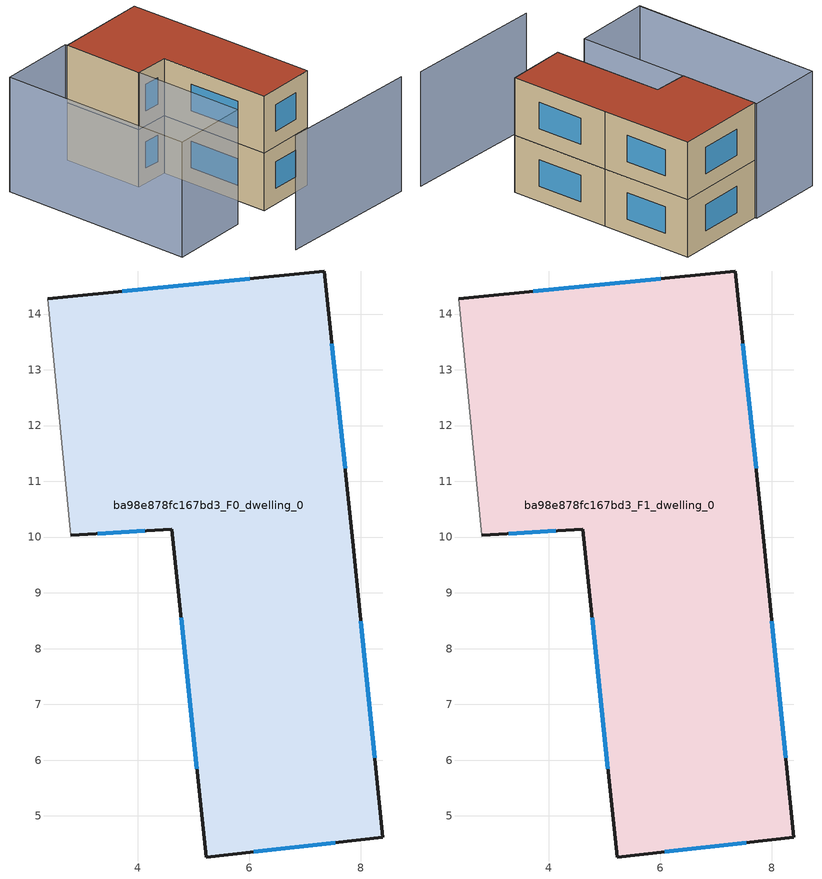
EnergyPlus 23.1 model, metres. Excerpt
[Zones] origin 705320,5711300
ba98e878fc167bd3_F0_dwelling_0
 floor ground (EU_floor_Construction): 7.34,14.77 7.86,9.93 8.39,4.61 5.22,4.26 4.61,10.14 2.79,10.03 2.39,14.27 z0
 wall outside (EU_wall_Construction): 2.79,10.03 4.61,10.14 5.22,4.26 8.39,4.61 7.86,9.93 7.34,14.77 2.39,14.27 z0:3
 wall adiabatic (EU_wall_Construction): 2.39,14.27 2.79,10.03 z0:3
 window (EU_Window_Construction): 4.77,8.56 5.06,5.85 / 3.28,10.06 4.12,10.11 / 6,14.64 3.72,14.41 / 7.72,11.23 7.48,13.47 / 8.25,6.05 8,8.49 / 6.08,4.36 7.54,4.52 z0.81:2.19
ba98e878fc167bd3_F1_dwelling_0
 floor to ba98e878fc167bd3_F0_dwelling_0 (EU_floor_Construction): 7.34,14.77 7.86,9.93 8.39,4.61 5.22,4.26 4.61,10.14 2.79,10.03 2.38,14.27 z3
 wall outside (EU_wall_Construction): 2.79,10.03 4.61,10.14 5.22,4.26 8.39,4.61 7.86,9.93 7.34,14.77 2.39,14.27 z3:6
 wall adiabatic (EU_wall_Construction): 2.39,14.27 2.79,10.03 z3:6
 window (EU_Window_Construction): 4.77,8.56 5.06,5.85 / 3.28,10.06 4.12,10.11 / 6,14.64 3.72,14.41 / 7.72,11.23 7.48,13.47 / 8.25,6.05 8,8.49 / 6.08,4.36 7.54,4.52 z3.81:5.19
 roof outside (EU_roof_Construction): 8.39,4.61 7.86,9.93 7.34,14.77 2.39,14.27 2.79,10.03 4.61,10.14 5.22,4.26 z6
shading: 3.49,0.54 11.01,1.08 / -1.72,13.96 -0.7,3.78 / 3.39,4.18 -0.71,3.78 / -0.71,3.78 -1.72,13.96 / -1.72,13.96 2.38,14.37 / 2.38,14.37 3.39,4.18 z0:6
[Building]
EU S2 Campaign: North Axis=0; Terrain=City; Solar Distribution=FullExterior
[Site:Location]
London: Latitude=51.5; Longitude=-0.5; Time Zone=0; Elevation=25
[SizingPeriod:WeatherFileDays]
AnnualSizingPeriod: Begin Month=1; Begin Day of Month=1; End Month=12; End Day of Month=31; Day of Week for Start Day=Monday; Use Weather File Daylight Saving Period=No; Use Weather File Rain and Snow Indicators=No
[MATERIAL]
EU_InternalMass_Material: Roughness=MediumRough; Thickness=0.1; Conductivity=1; Density=1800; Specific Heat=900; Thermal Absorptance=0.9; Solar Absorptance=0.7; Visible Absorptance=0.7
[MATERIAL:NOMASS] Roughness=MediumRough; Thermal Absorptance=0.9; Solar Absorptance=0.7; Visible Absorptance=0.7
Name | Thermal Resistance
EU_wall_NoMass | 0.555556
EU_roof_NoMass | 0.510204
EU_floor_NoMass | 1.68919
[WINDOWMATERIAL:SIMPLEGLAZINGSYSTEM]
EU_Window_SimpleGlazing: UFactor=3.96; Solar Heat Gain Coefficient=0.85; Visible Transmittance=0.85
[CONSTRUCTION]
EU_wall_Construction: EU_wall_NoMass
EU_roof_Construction: EU_roof_NoMass
EU_floor_Construction: EU_floor_NoMass
EU_Window_Construction: EU_Window_SimpleGlazing
EU_InternalMass_Construction: EU_InternalMass_Material
[ZONE] Type=1; Multiplier=1; Ceiling Height=autocalculate; Volume=121.37; Floor Area=autocalculate; Part of Total Floor Area=Yes
ba98e878fc167bd3_F0_dwelling_0; ba98e878fc167bd3_F1_dwelling_0
[INTERNALMASS] Construction=EU_InternalMass_Construction; Surface Area=40.4569
Name | Zone or ZoneList
ba98e878fc167bd3_F0_dwelling_0_EU_InternalMass | ba98e878fc167bd3_F0_dwelling_0
ba98e878fc167bd3_F1_dwelling_0_EU_InternalMass | ba98e878fc167bd3_F1_dwelling_0
[OTHEREQUIPMENT] Fuel Type=Electricity; Design Level Calculation Method=Watts/Area; Power per Zone Floor Area=1; Fraction Latent=0; Fraction Radiant=0; Fraction Lost=0; Carbon Dioxide Generation Rate=0; EndUse Subcategory=EU_Step8_InternalGains
Name | Zone or ZoneList or Space or SpaceList | Schedule
EU_Step8_InternalGain_ba98e878fc167bd3_F0_dwelling_0_f000 | ba98e878fc167bd3_F0_dwelling_0 | EU_Step8_GainSchedule_ba98e878fc167bd3_F0_dwelling_0_f000
EU_Step8_InternalGain_ba98e878fc167bd3_F1_dwelling_0_f000 | ba98e878fc167bd3_F1_dwelling_0 | EU_Step8_GainSchedule_ba98e878fc167bd3_F1_dwelling_0_f000
[ZONEVENTILATION:DESIGNFLOWRATE] Schedule=EU_AlwaysOn; Design Flow Rate Calculation Method=AirChanges/Hour; Air Changes per Hour=0.48; Ventilation Type=Natural; Fan Pressure Rise=0; Fan Total Efficiency=1; Constant Term Coefficient=1; Temperature Term Coefficient=0; Velocity Term Coefficient=0; Velocity Squared Term Coefficient=0; Minimum Indoor Temperature=-100; Maximum Indoor Temperature=100; Delta Temperature=-100; Minimum Outdoor Temperature=-100; Maximum Outdoor Temperature=100; Maximum Wind Speed=40
Name | Zone or ZoneList or Space or SpaceList
EU_ConstantAir_ba98e878fc167bd3_F0_dwelling_0 | ba98e878fc167bd3_F0_dwelling_0
EU_ConstantAir_ba98e878fc167bd3_F1_dwelling_0 | ba98e878fc167bd3_F1_dwelling_0
[HVACTEMPLATE:THERMOSTAT] Constant Heating Setpoint=20; Constant Cooling Setpoint=50
EU_HeatOnly_ba98e878fc167bd3_F0_dwelling_0; EU_HeatOnly_ba98e878fc167bd3_F1_dwelling_0
[HVACTEMPLATE:ZONE:IDEALLOADSAIRSYSTEM] System Availability Schedule=EU_AlwaysOn; Maximum Heating Supply Air Temperature=50; Minimum Cooling Supply Air Temperature=13; Maximum Heating Supply Air Humidity Ratio=0.0156; Minimum Cooling Supply Air Humidity Ratio=0.0077; Heating Limit=NoLimit; Cooling Limit=NoLimit; Heating Availability Schedule=EU_AlwaysOn; Cooling Availability Schedule=EU_CoolingOff; Dehumidification Control Type=ConstantSensibleHeatRatio; Cooling Sensible Heat Ratio=0.7; Dehumidification Setpoint=60; Humidification Control Type=None; Humidification Setpoint=30; Outdoor Air Method=None; Outdoor Air Flow Rate per Person=0.00944; Outdoor Air Flow Rate per Zone Floor Area=0; Outdoor Air Flow Rate per Zone=0; Demand Controlled Ventilation Type=None; Outdoor Air Economizer Type=NoEconomizer; Heat Recovery Type=None; Sensible Heat Recovery Effectiveness=0.7; Latent Heat Recovery Effectiveness=0.65
Name | Template Thermostat
ba98e878fc167bd3_F0_dwelling_0 | EU_HeatOnly_ba98e878fc167bd3_F0_dwelling_0
ba98e878fc167bd3_F1_dwelling_0 | EU_HeatOnly_ba98e878fc167bd3_F1_dwelling_0
[SIZING:ZONE] Zone Cooling Design Supply Air Temperature Input Method=SupplyAirTemperature; Zone Cooling Design Supply Air Temperature=13; Zone Heating Design Supply Air Temperature Input Method=SupplyAirTemperature; Zone Heating Design Supply Air Temperature=50; Zone Cooling Design Supply Air Humidity Ratio=0.008; Zone Heating Design Supply Air Humidity Ratio=0.008; Cooling Design Air Flow Method=DesignDay; Cooling Design Air Flow Rate=0; Cooling Minimum Air Flow per Zone Floor Area=0.000762; Cooling Minimum Air Flow=0; Cooling Minimum Air Flow Fraction=0.2; Heating Design Air Flow Method=DesignDay; Heating Design Air Flow Rate=0; Heating Maximum Air Flow per Zone Floor Area=0.002032; Heating Maximum Air Flow=0.141576; Heating Maximum Air Flow Fraction=0.3; Account for Dedicated Outdoor Air System=No; Dedicated Outdoor Air System Control Strategy=NeutralSupplyAir; Dedicated Outdoor Air Low Setpoint Temperature for Design=autosize; Dedicated Outdoor Air High Setpoint Temperature for Design=autosize; Zone Load Sizing Method=Sensible Load Only No Latent Load; Zone Latent Cooling Design Supply Air Humidity Ratio Input Method=HumidityRatioDifference; Zone Cooling Design Supply Air Humidity Ratio Difference=0.005; Zone Latent Heating Design Supply Air Humidity Ratio Input Method=HumidityRatioDifference; Zone Humidification Design Supply Air Humidity Ratio Difference=0.005
ba98e878fc167bd3_F0_dwelling_0; ba98e878fc167bd3_F1_dwelling_0
[SCHEDULE:CONSTANT]
Name | Hourly Value
EU_AlwaysOn | 1
EU_CoolingOff | 0
[SCHEDULE:FILE] Column Number=1; Rows to Skip at Top=0; Number of Hours of Data=8760; Column Separator=Comma; Interpolate to Timestep=No; Minutes per Item=60; Adjust Schedule for Daylight Savings=Yes
Name | File
EU_Step8_GainSchedule_ba98e878fc167bd3_F0_dwelling_0_f000 | ../../schedules/ba98e878fc167bd3/ba98e878fc167bd3_F0_dwelling_0_f000_gain.csv
EU_Step8_GainSchedule_ba98e878fc167bd3_F1_dwelling_0_f000 | ../../schedules/ba98e878fc167bd3/ba98e878fc167bd3_F1_dwelling_0_f000_gain.csv
